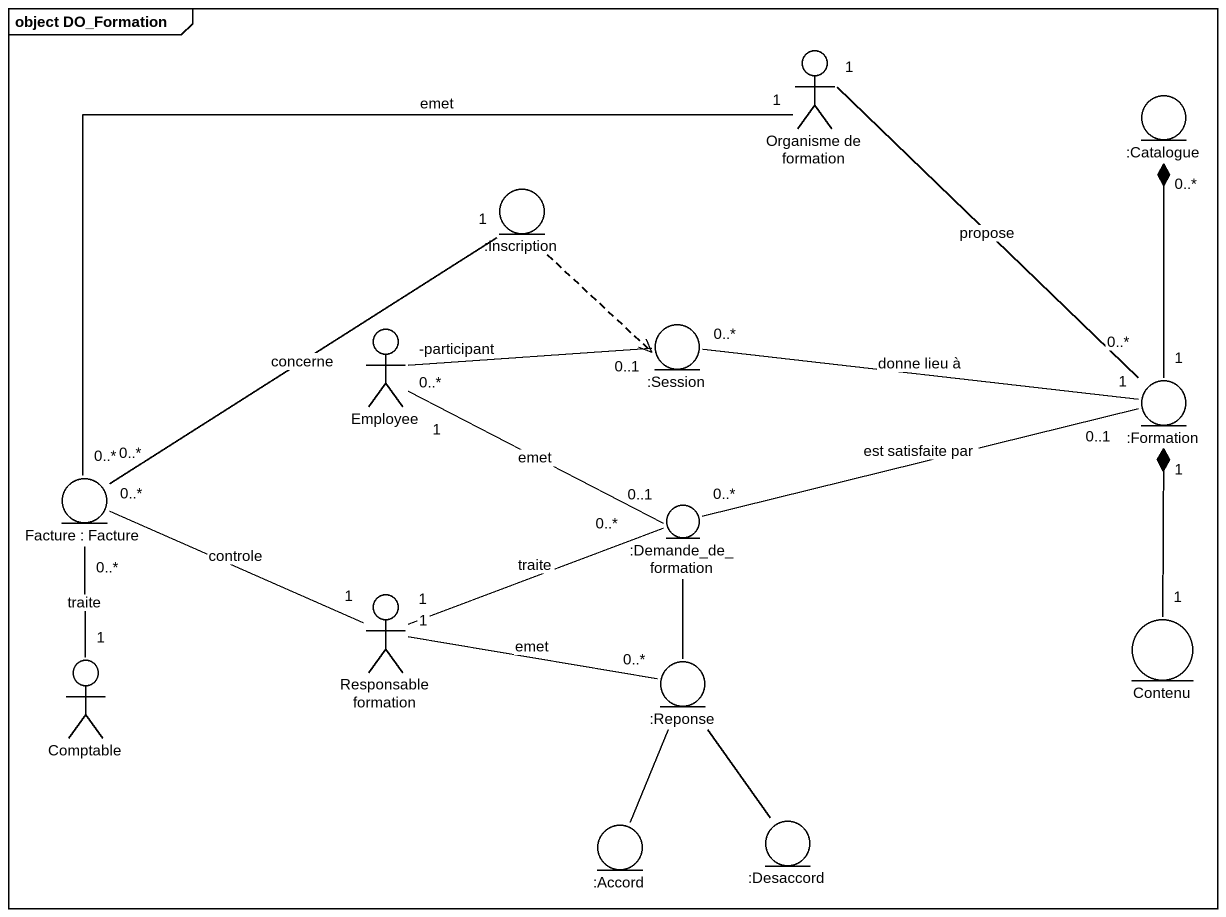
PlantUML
@startuml
mainframe object DO_Formation
actor "Organisme de formation" as Organisme_de_formation
entity ":Catalogue" as Catalogue
entity ":Inscription" as Inscription
actor Employee
entity ":Session" as Session
entity ":Formation" as Formation
entity "Facture : Facture" as Facture
entity ":Demande_de_formation" as Demande_de_formation
actor "Responsable formation" as Responsable_formation
actor Comptable
entity ":Reponse" as Reponse
entity Contenu
entity ":Accord" as Accord
entity ":Desaccord" as Desaccord
Organisme_de_formation "1" -- "0..*" Formation : propose
Inscription ..> Session
Employee "-participant\n0..*" -right- "0..1" Session
Employee "1" -right- "0..1" Demande_de_formation : emet
Session "0..*" -right- "1" Formation : donne lieu à
Formation "1" -up-* "0..*" Catalogue
Facture "0..*" -right- "1" Organisme_de_formation : emet
Facture "0..*" -up- "1" Inscription : concerne
Facture "0..*" -right- "1" Responsable_formation : controle
Demande_de_formation "0..*" -right- "0..1" Formation : est satisfaite par
Responsable_formation "1" -right- "0..*" Demande_de_formation : traite
Responsable_formation "1" -right- "0..*" Reponse : emet
Comptable "1" -up- "0..*" Facture : traite
Reponse -up- Demande_de_formation
Contenu "1" -up-* "1" Formation
Accord -up- Reponse
Desaccord -up- Reponse
@enduml
